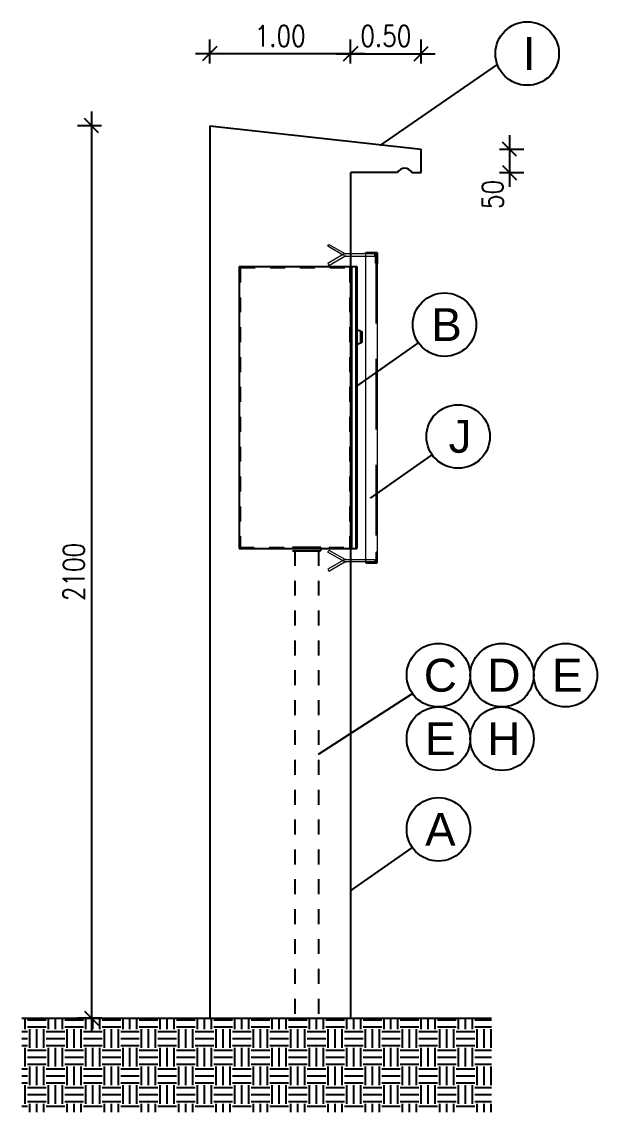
# Model space of a CAD drawing. Header units: inches. Extents: x -7660 to 802, y -193 to 3.
# Drawn here: x 504.95 to 508.81, y -141.68 to -134.37 of the extents above; entities that cross this region are included whole.
import ezdxf
from ezdxf.enums import TextEntityAlignment as Align

# ---------------------------------------------------------------- set-up
doc = ezdxf.new("R2010")
doc.units = ezdxf.units.IN
doc.header["$MEASUREMENT"] = 0
for name, pattern in [('DASHED2', [0.375, 0.25, -0.125]), ('DASHEDX2', [1.5, 1, -0.5]), ('HIDDEN', [0.375, 0.25, -0.125])]:
    doc.linetypes.add(name, pattern=pattern)
for name, color, linetype in [('A instalar', 10, 'Continuous'), ('CIVIL', 2, 'Continuous'), ('G', 3, 'Continuous'), ('TEXTO', 7, 'Continuous'), ('TR', 6, 'HIDDEN')]:
    doc.layers.add(name, color=color, linetype=linetype)
doc.styles.add('Arial', font='arial.ttf')
doc.styles.add('LM-TXT-2', font='simplex.shx', dxfattribs={"width": 0.8})
doc.dimstyles.new('CIV-COTAS 1-75-A INSTALAR', dxfattribs={"dimscale": 0, "dimtxt": 0.15, "dimasz": 0.1, "dimexe": 0.1, "dimexo": 0.1, "dimgap": 0.05, "dimtad": 1, "dimzin": 1, "dimdsep": 46, "dimtxsty": 'LM-TXT-2', "dimblk": 'OBLIQUE', "dimcen": 0.1, "dimdle": 0.1, "dimclrd": 256, "dimclre": 256, "dimclrt": 256, "dimadec": 0, "dimazin": 0, "dimtfac": 1, "dimtmove": 2, "dimatfit": 3, "dimfxl": 1, "dimtfill": 1, "dimtolj": 1, "dimtzin": 12, "dimarcsym": 0})
pattern_1 = [(0, (-295.34221, -89.86132), (0.13175008, 0.13175008), [0.13175008, -0.13175008]), (0, (-295.34221, -89.81191), (0.13175008, 0.13175008), [0.13175008, -0.13175008]), (0, (-295.34221, -89.7625), (0.13175008, 0.13175008), [0.13175008, -0.13175008]), (90, (-295.32574, -89.74603), (-0.13175008, 0.13175008), [0.13175008, -0.13175008]), (90, (-295.27634, -89.74603), (-0.13175008, 0.13175008), [0.13175008, -0.13175008]), (90, (-295.22693, -89.74603), (-0.13175008, 0.13175008), [0.13175008, -0.13175008])]

# ---------------------------------------------------------------- blocks, each defined once
blk = doc.blocks.new('_OBLIQUE')
at = {"color": 0, "linetype": 'ByBlock', "lineweight": -2}
blk.add_line((-0.5, -0.5), (0.5, 0.5), dxfattribs=at)
blk = doc.blocks.new('*D119')
at = {"lineweight": -2, "transparency": 16777216}
for p, q in [((3770.3097, 1840.6753), (3770.3097, 1840.8453)), ((3770.8077, 1840.6753), (3770.8077, 1840.8453)), ((3770.2097, 1840.7453), (3770.9077, 1840.7453))]:
    blk.add_line(p, q, dxfattribs=at)
at = {"lineweight": -2, "transparency": 16777216, "xscale": 0.1, "yscale": 0.1, "zscale": 0.1, "rotation": 180}
blk.add_blockref('_OBLIQUE', (3770.3097, 1840.7453), dxfattribs=at)
at = {"lineweight": -2, "transparency": 16777216, "xscale": 0.1, "yscale": 0.1, "zscale": 0.1}
blk.add_blockref('_OBLIQUE', (3770.8077, 1840.7453), dxfattribs=at)
at = {"transparency": 16777216, "insert": (3770.5587, 1840.8703), "char_height": 0.15, "attachment_point": 5, "style": 'LM-TXT-2', "bg_fill": 3, "box_fill_scale": 1.1, "bg_fill_color": 256, "bg_fill_true_color": 13158600, "bg_fill_transparency": 0}
blk.add_mtext('\\A1;0.50', dxfattribs=at)
blk = doc.blocks.new('*D120')
at = {"lineweight": -2, "transparency": 16777216}
for p, q in [((3771.4328, 1840.1706), (3771.4328, 1839.8046)), ((3771.3628, 1840.0706), (3771.5328, 1840.0706)), ((3771.3628, 1839.9046), (3771.5328, 1839.9046))]:
    blk.add_line(p, q, dxfattribs=at)
at = {"lineweight": -2, "transparency": 16777216, "xscale": 0.1, "yscale": 0.1, "zscale": 0.1, "rotation": 90}
blk.add_blockref('_OBLIQUE', (3771.4328, 1840.0706), dxfattribs=at)
at = {"transparency": 16777216, "insert": (3771.3134, 1839.7507), "char_height": 0.15, "attachment_point": 5, "rotation": 90, "style": 'LM-TXT-2', "bg_fill": 3, "box_fill_scale": 1.1, "bg_fill_color": 256, "bg_fill_true_color": 13158600, "bg_fill_transparency": 0}
blk.add_mtext('\\A1;50', dxfattribs=at)
at = {"lineweight": -2, "transparency": 16777216, "xscale": 0.1, "yscale": 0.1, "zscale": 0.1, "rotation": 270}
blk.add_blockref('_OBLIQUE', (3771.4328, 1839.9046), dxfattribs=at)
blk = doc.blocks.new('*D125')
at = {"lineweight": -2, "transparency": 16777216}
for p, q in [((3768.4786, 1840.3366), (3768.4786, 1833.8292)), ((3768.5486, 1840.2366), (3768.3786, 1840.2366)), ((3768.5486, 1833.9292), (3768.3786, 1833.9292))]:
    blk.add_line(p, q, dxfattribs=at)
at = {"lineweight": -2, "transparency": 16777216, "xscale": 0.1, "yscale": 0.1, "zscale": 0.1}
for p, rotation in [((3768.4786, 1840.2366), 90), ((3768.4786, 1833.9292), 270)]:
    blk.add_blockref('_OBLIQUE', p, dxfattribs=dict(at, rotation=rotation))
at = {"transparency": 16777216, "insert": (3768.3536, 1837.0829), "char_height": 0.15, "attachment_point": 5, "rotation": 90, "style": 'LM-TXT-2', "bg_fill": 3, "box_fill_scale": 1.1, "bg_fill_color": 256, "bg_fill_true_color": 13158600, "bg_fill_transparency": 0}
blk.add_mtext('\\A1;2100', dxfattribs=at)
blk = doc.blocks.new('*D126')
at = {"lineweight": -2, "transparency": 16777216}
for p, q in [((3769.3138, 1840.6753), (3769.3138, 1840.8453)), ((3770.3097, 1840.6753), (3770.3097, 1840.8453)), ((3770.4097, 1840.7453), (3769.2138, 1840.7453))]:
    blk.add_line(p, q, dxfattribs=at)
at = {"lineweight": -2, "transparency": 16777216, "xscale": 0.1, "yscale": 0.1, "zscale": 0.1, "rotation": 180}
blk.add_blockref('_OBLIQUE', (3769.3138, 1840.7453), dxfattribs=at)
at = {"lineweight": -2, "transparency": 16777216, "xscale": 0.1, "yscale": 0.1, "zscale": 0.1}
blk.add_blockref('_OBLIQUE', (3770.3097, 1840.7453), dxfattribs=at)
at = {"transparency": 16777216, "insert": (3769.8118, 1840.8703), "char_height": 0.15, "attachment_point": 5, "style": 'LM-TXT-2', "bg_fill": 3, "box_fill_scale": 1.1, "bg_fill_color": 256, "bg_fill_true_color": 13158600, "bg_fill_transparency": 0}
blk.add_mtext('\\A1;1.00', dxfattribs=at)
blk = doc.blocks.new('A$C766B2CB8')
at = {"color": 2}
for p, q in [((0, 3.22), (1.07, 2.77)), ((0, 0), (0, 3.22)), ((1.07, 2.77), (1.07, 0.45)), ((1.07, 0.45), (0, 0))]:
    blk.add_line(p, q, dxfattribs=at)
at = {"color": 1}
blk.add_line((0.78, 2.89), (0.78, 0.33), dxfattribs=at)
blk = doc.blocks.new('Z$W@#15817')
at = {"layer": 'G', "lineweight": 0}
for centre, radius, start, end in [((4.3, -4.1), 5.68, 90, 120), ((4.3, 4.1), 2.5, 240, 270), ((4.3, 4.1), 5.68, 240, 270), ((4.3, -4.1), 2.5, 90, 120)]:
    blk.add_arc(centre, radius, start, end, dxfattribs=at)
blk = doc.blocks.new('fgdgdf.5.g5fd.56g.d')
h = blk.add_hatch()
h.set_pattern_fill('EARTH', color=8, scale=0.020748, style=0)
h.set_pattern_definition(pattern_1)
h.paths.add_polyline_path([(4.3653, -2.3421), (4.1994, -2.3421), (4.1994, -2.674, -1), (4.2823, -2.674, 1), (4.3653, -2.674)])
blk.add_circle((6.1777, 4.475), 0.2244)
at = {"layer": 'A instalar', "color": 4}
for p, q in [((3.9338, 3.9654), (3.9338, -2.3421)), ((3.9338, 3.9654), (5.4276, 3.7994)), ((5.4276, 3.6334), (5.4276, 3.7994)), ((4.9297, 3.6334), (4.9297, -2.3421)), ((5.2604, 3.6334), (4.9309, 3.6334)), ((5.3625, 3.6334), (5.4276, 3.6334))]:
    blk.add_line(p, q, dxfattribs=at)
at = {"layer": 'A instalar'}
for p, q in [((4.1429, 2.9694), (4.1429, 0.9777)), ((4.1429, 2.9694), (4.9728, 2.9694)), ((4.1429, 2.9694), (4.1429, 0.9777)), ((4.1429, 2.9694), (4.9728, 2.9694)), ((4.9297, 2.9694), (4.9297, 0.9777)), ((4.9297, 2.9694), (4.9297, 0.9777)), ((4.9728, 2.9694), (4.9728, 0.9777)), ((4.9728, 2.9694), (4.9728, 0.9777)), ((4.1429, 0.9777), (4.9728, 0.9777)), ((4.1429, 0.9777), (4.9728, 0.9777))]:
    blk.add_line(p, q, dxfattribs=at)
at = {"layer": 'A instalar', "linetype": 'DASHED2', "ltscale": 0.25}
for p, q in [((4.1494, 2.963), (4.1494, 0.9777)), ((4.1494, 2.963), (4.9232, 2.963)), ((4.1494, 2.963), (4.1494, 0.9777)), ((4.1494, 2.963), (4.9232, 2.963)), ((4.9232, 2.963), (4.9232, 0.9841)), ((4.9232, 2.963), (4.9232, 0.9841)), ((4.1429, 0.9841), (4.9232, 0.9841)), ((4.1429, 0.9841), (4.9232, 0.9841))]:
    blk.add_line(p, q, dxfattribs=at)
at = {"layer": 'A instalar', "linetype": 'DASHEDX2', "ltscale": 2}
for p, q in [((4.9362, 2.963), (4.9362, 0.9841)), ((4.9362, 2.963), (4.9362, 0.9841)), ((4.9664, 2.963), (4.9664, 0.9841)), ((4.9664, 2.963), (4.9664, 0.9841))]:
    blk.add_line(p, q, dxfattribs=at)
at = {"layer": 'A instalar', "color": 4}
blk.add_arc((5.3114, 3.6073), 0.0573, 27.05543, 152.94457, dxfattribs=at)
at = {"layer": 'CIVIL', "color": 6, "linetype": 'HIDDEN', "ltscale": 0.3}
for p, q in [((4.5363, 0.9609), (4.5363, -2.3421)), ((4.7022, 0.9609), (4.7022, -2.3421))]:
    blk.add_line(p, q, dxfattribs=at)
at = {"layer": 'CIVIL', "color": 6, "linetype": 'HIDDEN', "ltscale": 0.8}
blk.add_lwpolyline([(4.5178, 0.9609), (4.7188, 0.9609), (4.7188, 0.9841), (4.5184, 0.9841)], dxfattribs=at)
blk.add_lwpolyline([(4.5178, 0.9609), (4.7188, 0.9609), (4.7188, 0.9841), (4.5184, 0.9841)], dxfattribs=at)
at = {"layer": 'G'}
for p, q in [((5.0373, 3.0682), (5.1163, 3.0682)), ((5.0373, 3.0642), (5.0373, 3.0682)), ((5.1084, 2.9931), (5.1084, 3.0523)), ((5.1163, 3.0682), (5.1163, 2.9891)), ((5.1163, 0.8762), (5.1163, 0.9552)), ((5.0373, 0.8801), (5.0373, 0.8762)), ((5.0373, 0.8762), (5.1163, 0.8762))]:
    blk.add_line(p, q, dxfattribs=at)
at = {"layer": 'G', "lineweight": 0}
for points in [[(4.8804, 3.0482), (4.7685, 3.1128), (4.7764, 3.1265), (4.8883, 3.0619)], [(4.8804, 3.0565), (4.7685, 2.9919), (4.7764, 2.9782), (4.8883, 3.0428)], [(4.8945, 3.0444), (5.1005, 3.0444), (5.1005, 3.0602), (4.8945, 3.0602)], [(4.8804, 0.8879), (4.7685, 0.9524), (4.7764, 0.9661), (4.8883, 0.9016)], [(4.8804, 0.8961), (4.7685, 0.8315), (4.7764, 0.8178), (4.8883, 0.8824)], [(4.8945, 0.8999), (5.1005, 0.8999), (5.1005, 0.8841), (4.8945, 0.8841)]]:
    blk.add_lwpolyline(points, dxfattribs=at)
blk.add_lwpolyline([(5.1163, 3.0682), (5.1163, 0.8762), (5.0373, 0.8762), (5.0373, 3.0682)], close=True, dxfattribs=at)
at = {"layer": 'TEXTO', "color": 8}
for p, q in [((4.9728, 2.1247), (5.4096, 2.4308)), ((5.069, 1.3338), (5.5058, 1.6399)), ((4.7022, -0.4751), (5.3665, -0.0467)), ((4.9297, -1.4422), (5.3665, -1.1362))]:
    blk.add_line(p, q, dxfattribs=at)
for centre in [(5.5934, 2.5596), (5.6896, 1.7687), (5.5502, 0.082), (5.999, 0.082), (6.4478, 0.082), (5.5502, -0.3667), (5.999, -0.3667), (5.5502, -1.0074)]:
    blk.add_circle(centre, 0.2244, dxfattribs=at)
at = {"layer": 'TR', "lineweight": 0, "ltscale": 2}
for p, q in [((5.1005, 3.0602), (5.0412, 3.0602)), ((5.1163, 2.9891), (5.1124, 2.9891)), ((5.1084, 0.9513), (5.1084, 0.892)), ((5.1005, 0.8841), (5.0412, 0.8841))]:
    blk.add_line(p, q, dxfattribs=at)
at = {"layer": 'TR', "lineweight": 0, "ltscale": 2, "extrusion": (-0.005254, -2.76013e-05, 0.999986)}
blk.add_line((5.1084, 3.0682, 0), (5.1084, 0.8762, -0.0001), dxfattribs=at)
at = {"layer": 'TR', "lineweight": 0, "ltscale": 2, "extrusion": (0, 0, -1)}
for centre, major_axis, start_param, end_param in [((5.0412, 3.0642), (-0.00279, 0.00279), 3.926991, 5.497787), ((5.1005, 3.0523), (0.0056, 0.0056), -0.785398, 0.785398), ((5.1124, 2.9931), (-0.00279, 0.00279), 3.926991, 5.497787)]:
    blk.add_ellipse(centre, major_axis=major_axis, ratio=1, start_param=start_param, end_param=end_param, dxfattribs=at)
at = {"layer": 'TR', "lineweight": 0, "ltscale": 2}
for centre, major_axis, start_param, end_param in [((5.0412, 0.8801), (0.00279, 0.00279), 0.785398, 2.356194), ((5.1005, 0.892), (-0.0056, 0.0056), 2.356194, 3.926991)]:
    blk.add_ellipse(centre, major_axis=major_axis, ratio=1, start_param=start_param, end_param=end_param, dxfattribs=at)
at = {"lineweight": 0, "xscale": 0.00497949594943315, "yscale": 0.00497949594943315, "zscale": 0.00497949594943315}
blk.add_blockref('Z$W@#15817', (4.8732, 3.0523), dxfattribs=at)
at = {"lineweight": 0, "extrusion": (0, 0, -1), "xscale": 0.00497949594943315, "yscale": 0.00497949594943315, "zscale": -0.004979495947160457, "rotation": 180}
blk.add_blockref('Z$W@#15817', (-4.8732, 0.892), dxfattribs=at)
at = {"layer": 'A instalar', "xscale": 0.03319687073120108, "yscale": 0.03319687073120108, "zscale": 0.03319687073120108}
blk.add_blockref('A$C766B2CB8', (4.9728, 2.4178), dxfattribs=at)
blk.add_blockref('A$C766B2CB8', (4.9728, 2.4178), dxfattribs=at)
at = {"style": 'Arial'}
blk.add_text('I', height=0.2324, dxfattribs=at).set_placement((6.1913, 4.475), align=Align.MIDDLE)
at = {"layer": 'TEXTO', "color": 7, "style": 'Arial'}
for s, p in [('B', (5.607, 2.5596)), ('J', (5.7032, 1.7687)), ('C', (5.5639, 0.082)), ('D', (6.0127, 0.082)), ('E', (6.4614, 0.082)), ('E', (5.5639, -0.3667)), ('H', (6.0127, -0.3667)), ('A', (5.5639, -1.0074))]:
    blk.add_text(s, height=0.2324, dxfattribs=at).set_placement(p, align=Align.MIDDLE)
dim = blk.add_linear_dim(base=(5.4276, 4.4741), p1=(4.9297, 3.6334), p2=(5.4276, 3.7994), angle=180, dimstyle='CIV-COTAS 1-75-A INSTALAR', override={"dimscale": 1, "dimfxl": 0.07, "dimfxlon": 1, "dimtfillclr": 256, "dimarcsym": 2})
dim.commit()
dim.dimension.update_dxf_attribs({"geometry": '*D119', "text_midpoint": (5.1787, 4.5991), "insert": (-3765.38, -1836.2712)})
dim = blk.add_linear_dim(base=(3.0986, -2.3421), p1=(3.9338, 3.9654), p2=(3.9338, -2.3421), angle=90, text='2100', dimstyle='CIV-COTAS 1-75-A INSTALAR', override={"dimscale": 1, "dimfxl": 0.07, "dimfxlon": 1, "dimtfillclr": 256, "dimarcsym": 2})
dim.commit()
dim.dimension.update_dxf_attribs({"geometry": '*D125', "text_midpoint": (2.9736, 0.8117), "insert": (-3765.38, -1836.2712)})
h = blk.add_hatch()
h.set_pattern_fill('EARTH', color=8, scale=0.020748, style=0)
h.set_pattern_definition(pattern_1)
h.paths.add_polyline_path([(5.9256, -2.3421), (2.6059, -2.3421), (2.6059, -3.006), (5.9256, -3.006)])
h.paths.add_polyline_path([(4.1994, -2.674, -1), (4.2823, -2.674), (4.2823, -2.674, -1)], flags=0)
h.paths.add_polyline_path([(4.2823, -2.674, 1), (4.1994, -2.674, 1)], flags=16)
h.paths.add_polyline_path([(4.3653, -2.3421), (4.1994, -2.3421), (4.1994, -2.674, -1), (4.2823, -2.674, 1), (4.3653, -2.674)])
blk.add_line((2.6059, -2.3421), (5.9256, -2.3421))
dim = blk.add_linear_dim(base=(3.9338, 4.4741), p1=(4.9297, 3.6334), p2=(3.9338, 3.9654), dimstyle='CIV-COTAS 1-75-A INSTALAR', override={"dimscale": 1, "dimfxl": 0.07, "dimfxlon": 1, "dimtfillclr": 256, "dimarcsym": 2})
dim.commit()
dim.dimension.update_dxf_attribs({"geometry": '*D126', "text_midpoint": (4.4317, 4.5991), "insert": (-3765.38, -1836.2712)})
dim = blk.add_linear_dim(base=(6.0527, 3.6334), p1=(5.4276, 3.7994), p2=(5.4276, 3.6334), angle=90, text='50', dimstyle='CIV-COTAS 1-75-A INSTALAR', override={"dimscale": 1, "dimfxl": 0.07, "dimfxlon": 1, "dimtfillclr": 256, "dimarcsym": 2})
dim.commit()
dim.dimension.update_dxf_attribs({"geometry": '*D120', "text_midpoint": (5.9334, 3.4794), "dimtype": 128, "insert": (-3765.38, -1836.2712)})
at = {"layer": 'TEXTO', "color": 8}
blk.add_line((5.1377, 3.8257), (5.9669, 4.3981), dxfattribs=at)
blk = doc.blocks.new('padrão entrada vivo-winityt')
at = {"xscale": 0.9477388287075552, "yscale": 0.9477388287075552, "zscale": 0.9477388287075552}
blk.add_blockref('fgdgdf.5.g5fd.56g.d', (3815.2574, 1805.5464), dxfattribs=at)

msp = doc.modelspace()

# ---------------------------------------------------------------- block references
msp.add_blockref('padrão entrada vivo-winityt', (-3312.77283, -1944.37318))

doc.saveas('drawing.dxf')
